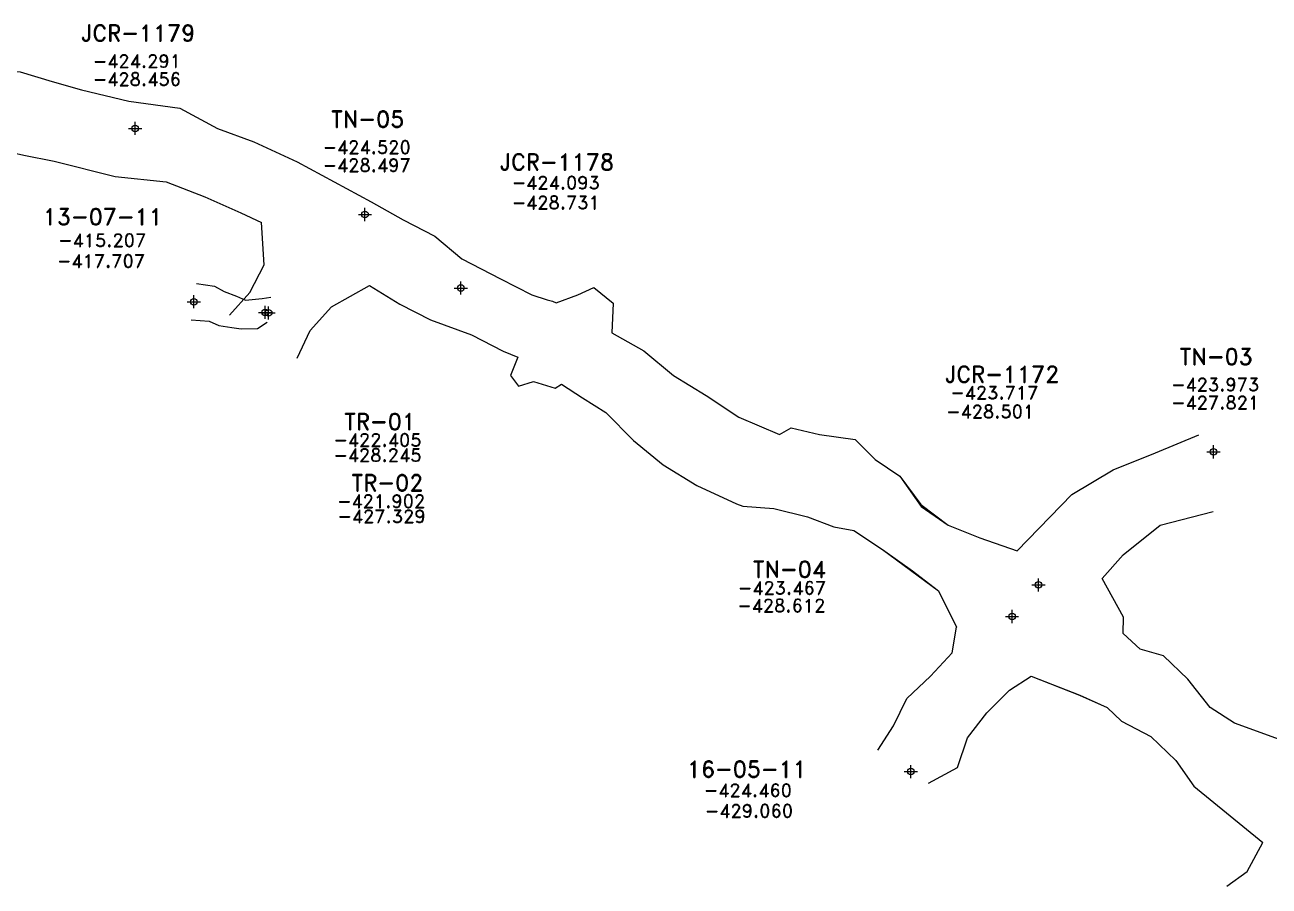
# Model space of a CAD drawing. Extents: x 3 to 13121, y 0 to 10397.
# Drawn here: x 10571.4 to 10665.9, y 9898.6 to 9964 of the extents above; entities that cross this region are included whole.
import ezdxf
from ezdxf.enums import TextEntityAlignment as Align

# ---------------------------------------------------------------- set-up
doc = ezdxf.new("R2010")
doc.units = 0
doc.header["$MEASUREMENT"] = 0
doc.header["$PDMODE"] = 34
doc.header["$PDSIZE"] = 0.5
doc.layers.add('F-485-7495-EW-SCR', color=4, linetype='Continuous')
doc.layers.add('F-485-7495-WE-FIC', color=138, linetype='Continuous')
doc.styles.add('ROMAND', font='romand', dxfattribs={"width": 0.7})
doc.styles.add('ROMANS', font='romans.shx', dxfattribs={"width": 1.65})

# ---------------------------------------------------------------- blocks, each defined once
blk = doc.blocks.new('F2')
blk.add_point((0, 0))
at = {"style": 'ROMAND'}
for tag, height, p in [('NOMBRE', 1.25, (0.201, 6.617)), ('CIELO', 1, (0.136, 4.616)), ('PISO', 1, (0.136, 3.247))]:
    blk.add_attdef(tag, text='', height=height, dxfattribs=at).set_placement(p, align=Align.CENTER)
at = {"style": 'ROMANS', "flags": 1}
for tag, p in [('MINA', (-0.074, -3.255)), ('LOCALIZACION', (-0.074, -4.928)), ('ESTRUCTURA', (-0.074, -6.618)), ('NIVEL', (-0.074, -8.29)), ('OBRA', (-0.074, -10.121)), ('FECHA', (-0.074, -11.793)), ('ATRAS', (-0.074, -13.483)), ('TOPOGRAFO', (2.675, -15.297))]:
    blk.add_attdef(tag, text='', height=1.25, dxfattribs=at).set_placement(p, align=Align.CENTER)

msp = doc.modelspace()

# ---------------------------------------------------------------- linework, layer by layer
at = {"layer": 'F-485-7495-EW-SCR', "color": 4, "linetype": 'Continuous'}
for points, elevation in [([(10636.01663, 9931.01757), (10636.01663, 9931.01757), (10637.87057, 9929.74657), (10639.492, 9927.45177), (10641.55072, 9926.04161), (10641.55072, 9926.04161), (10643.95315, 9925.05881), (10646.79501, 9924.09032), (10650.95806, 9928.35187), (10654.08308, 9930.22724), (10657.30447, 9931.52777), (10660.60185, 9932.89308)], -424.57073), ([(10636.01663, 9931.01757), (10637.87057, 9929.74657), (10639.46491, 9927.60695), (10641.55072, 9926.04161), (10643.95315, 9925.05881), (10646.795, 9924.09037), (10646.79501, 9924.09032), (10650.95806, 9928.35187), (10654.08308, 9930.22724), (10657.30447, 9931.52777), (10660.60185, 9932.89308)], -428.67073), ([(10666.72467, 9909.7521), (10663.29888, 9910.98991), (10661.44771, 9912.17751), (10659.74592, 9914.33856), (10657.9123, 9916.10895), (10656.13636, 9916.61764), (10654.84967, 9917.79803), (10654.86463, 9919.05088), (10653.24461, 9921.97657), (10654.85032, 9923.78565), (10657.65098, 9926.04155), (10661.68942, 9927.07489)], -429.2355), ([(10632.86895, 9925.90953), (10632.86895, 9925.90953), (10634.37693, 9925.62899), (10636.55354, 9924.17563), (10640.82072, 9921.03414), (10642.17311, 9918.27932), (10642.17311, 9918.27932), (10642.17311, 9918.27932)], -424.57073), ([(10632.86895, 9925.90953), (10632.86895, 9925.90953), (10634.37693, 9925.62899), (10636.55354, 9924.17563), (10638.84823, 9922.56935), (10640.82072, 9921.03414), (10642.17311, 9918.27932), (10642.17311, 9918.27932), (10642.17311, 9918.27932)], -428.67073), ([(10666.72561, 9909.75222), (10663.29888, 9910.98991), (10661.44771, 9912.17751), (10659.74592, 9914.33856), (10657.9123, 9916.10895), (10656.13636, 9916.61764), (10654.84967, 9917.79803), (10654.86463, 9919.05088), (10653.24461, 9921.97657), (10654.85032, 9923.78565), (10654.85032, 9923.78565), (10657.65098, 9926.04155)], -425.1355), ([(10647.86864, 9914.56436), (10647.86864, 9914.56436), (10647.86864, 9914.56436), (10651.54932, 9913.11644), (10653.64128, 9912.16965), (10654.72647, 9911.14301), (10656.93807, 9909.9618), (10658.85584, 9908.13743), (10660.22105, 9906.19232), (10665.45456, 9901.92682)], -428.38476), ([(10647.86864, 9914.56436), (10647.86864, 9914.56436), (10647.86864, 9914.56436), (10651.53786, 9913.12023), (10653.6424, 9912.16635), (10654.72647, 9911.14301), (10656.93807, 9909.9618), (10658.85584, 9908.13743), (10660.22105, 9906.19232), (10665.45471, 9901.92777)], -423.88476), ([(10662.71959, 9898.60018), (10664.26471, 9899.70971), (10665.45471, 9901.92777), (10665.45471, 9901.92777), (10665.45471, 9901.92777)], -420.29759), ([(10662.71959, 9898.60018), (10664.26481, 9899.70978), (10665.45456, 9901.92682), (10665.45456, 9901.92682), (10665.45456, 9901.92682)], -424.89759)]:
    msp.add_lwpolyline(points, dxfattribs=dict(at, elevation=elevation))
for points in [[(10565.68688, 9961.15028, -423.95071), (10568.66622, 9960.53913, -423.94956), (10571.05342, 9960.4774, -423.9487), (10573.50503, 9959.74795, -423.44772), (10575.72333, 9959.10831, -424.14684)], [(10565.68688, 9961.15028, -428.05071), (10568.66622, 9960.53913, -428.04956), (10571.05342, 9960.4774, -428.0487), (10573.50503, 9959.74795, -428.14772), (10575.72333, 9959.10831, -428.24684)], [(10575.72333, 9959.10831, -424.14684), (10579.32042, 9958.23806, -424.04065), (10583.19122, 9957.72709, -424.46447), (10586.05768, 9956.18121, -423.90392), (10588.81823, 9955.16331, -423.94728), (10592.09612, 9953.64319, -423.87892)], [(10575.72333, 9959.10831, -428.24684), (10579.32042, 9958.23806, -428.64065), (10583.19122, 9957.72709, -428.46447), (10586.05768, 9956.18121, -428.70392), (10588.81823, 9955.16331, -428.64728), (10592.09612, 9953.64319, -428.57892)], [(10564.65201, 9954.22626, -423.6828), (10566.36699, 9954.5664, -423.94956), (10568.82603, 9954.69131, -423.9487), (10571.3495, 9954.14851, -423.44772), (10573.63965, 9953.69552, -424.14684)], [(10564.65201, 9954.22626, -428.0828), (10566.36699, 9954.5664, -428.04956), (10568.82603, 9954.69131, -428.0487), (10571.3495, 9954.14851, -428.14772), (10573.63965, 9953.69552, -428.24684)], [(10573.63965, 9953.69552, -424.14684), (10578.26782, 9952.53438, -424.04065), (10582.15677, 9952.12175, -424.46447), (10585.09582, 9950.96922, -423.90392), (10587.82008, 9949.75465, -423.94728), (10589.38524, 9949.03156, -424.22836)], [(10573.63965, 9953.69552, -428.24684), (10578.26782, 9952.53438, -428.64065), (10582.15677, 9952.12175, -428.46447), (10585.09582, 9950.96922, -428.70392), (10587.82008, 9949.75465, -428.64728), (10589.38524, 9949.03156, -428.92836)], [(10592.09612, 9953.64319, -423.87892), (10597.7211, 9950.59247, -424.04463), (10600.16527, 9949.22324, -424.00963), (10602.56625, 9947.98867, -424.27589), (10604.60393, 9946.26623, -424.34339), (10607.53846, 9944.75732, -424.20215), (10609.93944, 9943.52275, -424.0684), (10611.098, 9943.15191, -424.2534), (10611.49943, 9943.05795, -423.74841), (10611.76621, 9942.92077, -423.74466), (10613.42778, 9943.52819, -423.92966), (10614.6468, 9944.09675, -423.60841), (10616.09569, 9942.89013, -423.60466), (10615.99556, 9940.65335, -423.63742)], [(10592.09612, 9953.64319, -428.57892), (10597.7211, 9950.59247, -428.84463), (10600.16527, 9949.22324, -428.80963), (10602.56625, 9947.98867, -428.77589), (10604.60393, 9946.26623, -428.64339), (10607.53846, 9944.75732, -428.70215), (10609.93944, 9943.52275, -428.6684), (10611.098, 9943.15191, -428.7534), (10611.49943, 9943.05795, -428.64841), (10611.76621, 9942.92077, -428.64466), (10613.42778, 9943.52819, -428.72966), (10614.64651, 9944.09661, -428.70841), (10616.09569, 9942.89006, -428.70466), (10615.99556, 9940.65335, -428.43742)], [(10586.95306, 9941.99683, -424.05152), (10588.52081, 9943.72004, -424.40089), (10589.59232, 9945.80407, -424.84371), (10589.38524, 9949.03156, -424.22836)], [(10586.95306, 9941.99683, -428.95152), (10588.52081, 9943.72004, -428.70089), (10589.59232, 9945.80407, -428.64371), (10589.38524, 9949.03156, -428.92836)], [(10584.46106, 9944.39344, -415.20725), (10585.81748, 9944.19045, -416.69751), (10586.54818, 9943.77775, -417.50623), (10587.48745, 9943.43496, -418.74212), (10588.16835, 9943.13084, -419.67511), (10589.44, 9943.24387, -421.21392), (10590.11551, 9943.34501, -422.40518)], [(10584.46106, 9944.39344, -417.70725), (10585.81748, 9944.19045, -419.19751), (10586.54818, 9943.77775, -420.20623), (10587.48745, 9943.43496, -421.54212), (10588.16835, 9943.13084, -422.17511), (10589.44, 9943.24387, -424.01392), (10590.11551, 9943.34501, -424.77118)], [(10592.10295, 9938.72749, -424.05152), (10593.07973, 9940.82587, -424.40089), (10594.70097, 9942.63332, -424.84371), (10597.60448, 9944.24304, -424.00963)], [(10592.10295, 9938.72749, -428.95152), (10593.07973, 9940.82587, -428.70089), (10594.70097, 9942.63332, -428.64371), (10597.60448, 9944.24304, -428.80963)], [(10597.60448, 9944.24304, -424.00963), (10599.91401, 9942.83061, -424.27589), (10602.22606, 9941.64176, -424.34339), (10605.3435, 9940.48857, -424.20215), (10607.74448, 9939.25401, -424.0684), (10608.85731, 9938.79424, -424.2534), (10608.30928, 9937.39305, -423.74841), (10608.90854, 9936.5992, -423.74466), (10610.04388, 9936.94722, -423.92966), (10611.69279, 9936.43669, -423.60841), (10612.18821, 9936.74418, -423.60466), (10613.78633, 9935.69754, -424.48091)], [(10597.60448, 9944.24304, -428.80963), (10599.91401, 9942.83061, -428.77589), (10602.22606, 9941.64176, -428.64339), (10605.3435, 9940.48857, -428.70215), (10607.74448, 9939.25401, -428.6684), (10608.85731, 9938.79424, -428.7534), (10608.30928, 9937.39298, -428.64841), (10608.90854, 9936.59927, -428.64466), (10610.04388, 9936.94722, -428.72966), (10611.69279, 9936.43669, -428.70841), (10612.18821, 9936.74418, -428.70466), (10613.78633, 9935.69754, -428.88091)], [(10584.04664, 9941.62428, -415.20725), (10585.41787, 9941.52018, -416.69751), (10586.16336, 9941.20639, -417.50623), (10587.13224, 9941.0614, -418.74212), (10587.84274, 9940.95507, -419.67511), (10589.09959, 9940.9692, -421.21392), (10589.8343, 9941.46593, -422.40518)], [(10584.04664, 9941.62428, -417.70725), (10585.41787, 9941.52018, -419.19751), (10586.16336, 9941.20639, -420.20623), (10587.13224, 9941.0614, -421.54212), (10587.84274, 9940.95507, -422.17511), (10589.09959, 9940.9692, -424.01392), (10589.8343, 9941.46593, -424.77118)], [(10615.99556, 9940.65335, -423.63742), (10618.43175, 9939.26958, -424.12596), (10620.69077, 9937.40768, -424.61409), (10623.15964, 9935.88631, -424.50223), (10625.66118, 9934.22735, -424.58995), (10628.73288, 9932.92181, -424.57645), (10629.6307, 9933.42571, -424.5744), (10631.78573, 9932.91997, -424.56581), (10634.49114, 9932.54492, -424.35558), (10636.01663, 9931.01757, -424.34699)], [(10615.99556, 9940.65335, -428.43742), (10618.43175, 9939.26958, -428.62596), (10620.69077, 9937.40768, -428.71409), (10623.15964, 9935.88631, -428.70223), (10625.66118, 9934.22735, -428.78995), (10628.73288, 9932.92181, -428.77645), (10629.6307, 9933.42571, -428.7744), (10631.78573, 9932.91997, -428.76581), (10634.49114, 9932.54492, -428.65558), (10636.01663, 9931.01757, -428.54699)], [(10613.78633, 9935.69754, -424.48091), (10615.54638, 9934.58721, -424.12596), (10617.64801, 9932.4699, -424.61409), (10619.90703, 9930.608, -424.50223), (10622.46103, 9929.03417, -424.58995), (10625.48028, 9927.6435, -424.57645), (10625.95841, 9927.46633, -424.5744), (10628.32328, 9927.30112, -424.56581), (10630.8713, 9926.67067, -424.35558), (10632.86895, 9925.90953, -424.34699)], [(10613.78633, 9935.69754, -428.88091), (10615.54638, 9934.58721, -428.62596), (10617.64801, 9932.4699, -428.71409), (10619.90703, 9930.608, -428.70223), (10622.46103, 9929.03417, -428.78995), (10625.48028, 9927.6435, -428.77645), (10625.95841, 9927.46633, -428.7744), (10628.32328, 9927.30112, -428.76581), (10630.8713, 9926.67067, -428.65558), (10632.86895, 9925.90953, -428.54699)], [(10636.20191, 9908.94161, -424.46), (10637.40199, 9910.7815, -423.33911), (10638.40535, 9912.86892, -420.31272), (10640.21708, 9914.54828, -421.28084), (10641.86129, 9916.3369, -423.44896), (10642.17311, 9918.27932, -423.85005)], [(10636.20191, 9908.94161, -429.06), (10637.40199, 9910.7815, -428.93911), (10638.40535, 9912.86892, -429.31272), (10640.21708, 9914.54828, -429.08084), (10641.86129, 9916.3369, -428.84896), (10642.17311, 9918.27932, -428.75005)], [(10640.05477, 9906.42855, -424.46), (10642.25994, 9907.61286, -423.33911), (10643.01203, 9909.86417, -420.31272), (10644.48872, 9911.76206, -421.28084), (10646.21669, 9913.49605, -423.44896), (10647.86864, 9914.56436, -423.85005)], [(10640.05477, 9906.42855, -429.06), (10642.25994, 9907.61286, -428.93911), (10643.01203, 9909.86417, -429.31272), (10644.48872, 9911.76206, -429.08084), (10646.21669, 9913.49605, -428.84896), (10647.86864, 9914.56436, -428.75005)]]:
    msp.add_polyline3d(points, dxfattribs=at)

# ---------------------------------------------------------------- block references
at = {"layer": 'F-485-7495-WE-FIC', "color": 8, "linetype": 'Continuous'}
for p, values in [((10579.79987, 9956.1797, -424.29111), {'NOMBRE': 'JCR-1179', 'CIELO': '-424.291', 'PISO': '-428.456'}), ((10597.25427, 9949.64061, -424.51963), {'NOMBRE': 'TN-05', 'CIELO': '-424.520', 'PISO': '-428.497'}), ((10661.70466, 9931.59932, -423.97323), {'NOMBRE': 'TN-03', 'CIELO': '-423.973', 'PISO': '-427.821'})]:
    msp.add_blockref('F2', p, dxfattribs=at).add_auto_attribs(values)
ref = msp.add_blockref('F2', (10604.53771, 9944.05138, -424.09347), dxfattribs=at)
ref.add_attrib('NOMBRE', 'JCR-1178', dxfattribs={"layer": '0', "height": 1.25, "style": 'ROMAND'}).set_placement((10611.80565, 9953.0055, -424.09347), align=Align.CENTER)
ref.add_attrib('CIELO', '-424.093', dxfattribs={"layer": '0', "height": 1, "style": 'ROMAND'}).set_placement((10611.75191, 9951.55631, -424.09347), align=Align.CENTER)
ref.add_attrib('PISO', '-428.731', dxfattribs={"layer": '0', "height": 1, "style": 'ROMAND'}).set_placement((10611.75191, 9950.05341, -424.09347), align=Align.CENTER)
ref = msp.add_blockref('F2', (10584.25385, 9943.00886, -415.20725), dxfattribs=at)
ref.add_attrib('NOMBRE', '13-07-11', dxfattribs={"layer": '0', "height": 1.25, "style": 'ROMAND'}).set_placement((10577.34423, 9948.83975, -415.20725), align=Align.CENTER)
ref.add_attrib('CIELO', '-415.207', dxfattribs={"layer": '0', "height": 1, "style": 'ROMAND'}).set_placement((10577.30051, 9947.17945, -415.20725), align=Align.CENTER)
ref.add_attrib('PISO', '-417.707', dxfattribs={"layer": '0', "height": 1, "style": 'ROMAND'}).set_placement((10577.21306, 9945.60654, -415.20725), align=Align.CENTER)
ref = msp.add_blockref('F2', (10589.67719, 9942.19724, -421.9022), dxfattribs=at)
ref.add_attrib('NOMBRE', 'TR-02', dxfattribs={"layer": '0', "height": 1.25, "style": 'ROMAND'}).set_placement((10598.95512, 9928.62233, -421.9022), align=Align.CENTER)
ref.add_attrib('CIELO', '-421.902', dxfattribs={"layer": '0', "height": 1, "style": 'ROMAND'}).set_placement((10598.48932, 9927.35001, -421.9022), align=Align.CENTER)
ref.add_attrib('PISO', '-427.329', dxfattribs={"layer": '0', "height": 1, "style": 'ROMAND'}).set_placement((10598.52037, 9926.20182, -421.9022), align=Align.CENTER)
ref = msp.add_blockref('F2', (10589.93791, 9942.15822, -422.40518), dxfattribs=at)
ref.add_attrib('NOMBRE', 'TR-01', dxfattribs={"layer": '0', "height": 1.25, "style": 'ROMAND'}).set_placement((10598.39616, 9933.27715, -422.40518), align=Align.CENTER)
ref.add_attrib('CIELO', '-422.405', dxfattribs={"layer": '0', "height": 1, "style": 'ROMAND'}).set_placement((10598.20983, 9932.00483, -422.40518), align=Align.CENTER)
ref.add_attrib('PISO', '-428.245', dxfattribs={"layer": '0', "height": 1, "style": 'ROMAND'}).set_placement((10598.20983, 9930.85664, -422.40518), align=Align.CENTER)
at = {"layer": 'F-485-7495-WE-FIC', "color": 1, "linetype": 'Continuous'}
ref = msp.add_blockref('F2', (10648.41871, 9921.48802, -423.71673), dxfattribs=at)
ref.add_attrib('NOMBRE', 'JCR-1172', dxfattribs={"layer": '0', "height": 1.25, "style": 'ROMAND'}).set_placement((10645.62813, 9936.87401, -423.71673), align=Align.CENTER)
ref.add_attrib('CIELO', '-423.717', dxfattribs={"layer": '0', "height": 1, "style": 'ROMAND'}).set_placement((10645.07103, 9935.60152, -423.71673), align=Align.CENTER)
ref.add_attrib('PISO', '-428.501', dxfattribs={"layer": '0', "height": 1, "style": 'ROMAND'}).set_placement((10644.75271, 9934.16997, -423.71673), align=Align.CENTER)
at = {"layer": 'F-485-7495-WE-FIC', "color": 8, "linetype": 'Continuous'}
ref = msp.add_blockref('F2', (10646.40608, 9919.09467, -423.4672), dxfattribs=at)
ref.add_attrib('NOMBRE', 'TN-04', dxfattribs={"layer": '0', "height": 1.25, "style": 'ROMAND'}).set_placement((10629.48403, 9922.0538, -423.4672), align=Align.CENTER)
ref.add_attrib('CIELO', '-423.467', dxfattribs={"layer": '0', "height": 1, "style": 'ROMAND'}).set_placement((10628.93678, 9920.7612, -423.4672), align=Align.CENTER)
ref.add_attrib('PISO', '-428.612', dxfattribs={"layer": '0', "height": 1, "style": 'ROMAND'}).set_placement((10628.88704, 9919.41888, -423.4672), align=Align.CENTER)
ref = msp.add_blockref('F2', (10638.71464, 9907.30266, -424.46), dxfattribs=at)
ref.add_attrib('NOMBRE', '16-05-11', dxfattribs={"layer": '0', "height": 1.25, "style": 'ROMAND'}).set_placement((10626.262, 9906.86486, -424.46), align=Align.CENTER)
ref.add_attrib('CIELO', '-424.460', dxfattribs={"layer": '0', "height": 1, "style": 'ROMAND'}).set_placement((10626.34437, 9905.38275, -424.46), align=Align.CENTER)
ref.add_attrib('PISO', '-429.060', dxfattribs={"layer": '0', "height": 1, "style": 'ROMAND'}).set_placement((10626.42678, 9903.81828, -424.46), align=Align.CENTER)

doc.saveas('drawing.dxf')
